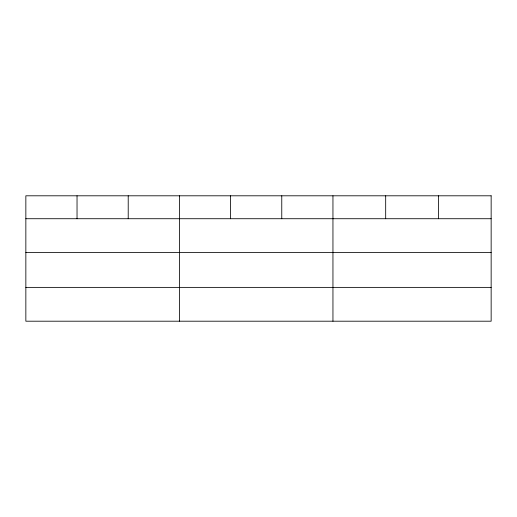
<?xml version="1.0" encoding="UTF-8"?>
<svg xmlns="http://www.w3.org/2000/svg" width="517" height="517" viewBox="0 0 517 517"><rect width="100%" height="100%" fill="white"/><g stroke="black" fill="none" stroke-linecap="round" stroke-linejoin="round"><path stroke-width="0.78" d="M25.85 218.723L491.15 218.723M25.85 252.542L491.15 252.542M25.85 287.381L491.15 287.381M438.416 195.801L438.416 218.723M385.682 195.801L385.682 218.723M332.948 195.801L332.948 321.199M281.765 195.801L281.765 218.723M230.582 195.801L230.582 218.723M179.399 195.801L179.399 321.199M128.216 195.801L128.216 218.723M77.033 195.801L77.033 218.723M491.15 195.801L25.85 195.801L25.85 321.199L491.15 321.199L491.15 195.801"/></g></svg>
